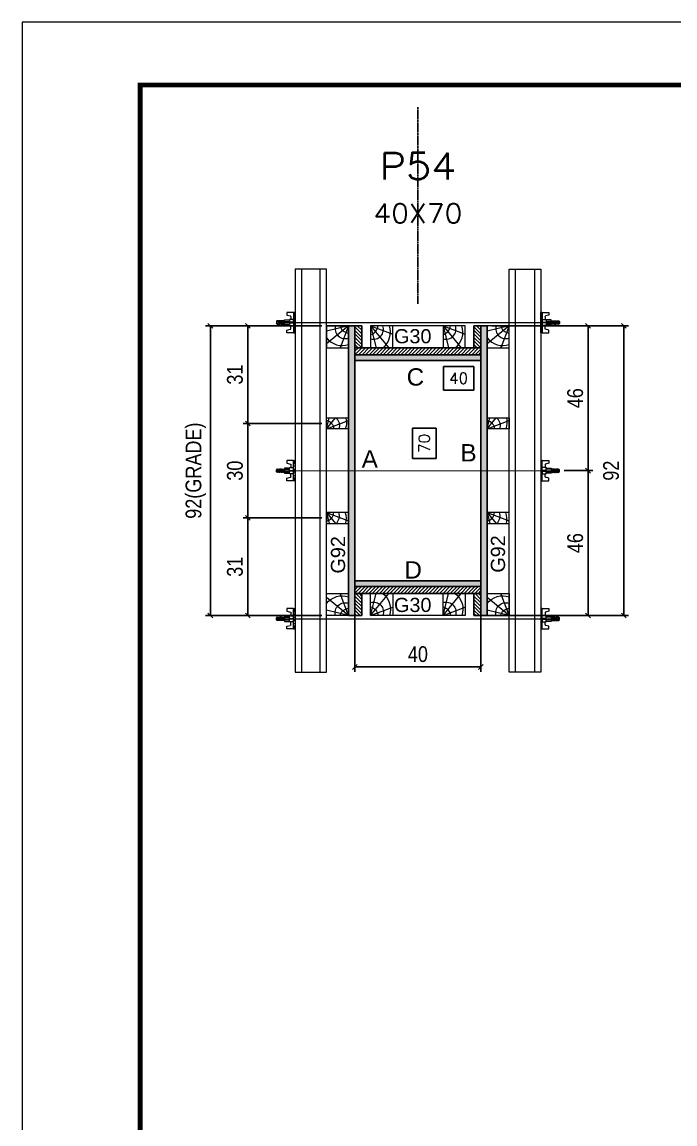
# Model space of a CAD drawing. Extents: x 2949 to 9203, y -16089 to 12527.
# Drawn here: x 2949 to 3364, y -13442 to -12742 of the extents above; entities that cross this region are included whole.
import ezdxf
from ezdxf.enums import TextEntityAlignment as Align

# ---------------------------------------------------------------- set-up
doc = ezdxf.new("R2010")
doc.units = 0
doc.linetypes.add('DASHED', pattern=[0.75, 0.5, -0.25])
doc.linetypes.add('HIDDEN', pattern=[0.375, 0.25, -0.125])
for name, color, linetype in [('CHAPA', 1, 'Continuous'), ('COTA', 241, 'Continuous'), ('MEIO_PONT', 93, 'Continuous'), ('Painéis', 200, 'Continuous'), ('SARRAFO', 251, 'Continuous'), ('Texto de Titulo', 7, 'Continuous'), ('Texto Qtd Sarr', 242, 'Continuous'), ('TEXTO_GERAL', 7, 'Continuous')]:
    doc.layers.add(name, color=color, linetype=linetype)
for name, color, linetype, lineweight in [('Folhas', 255, 'Continuous', 9), ('Hachura', 251, 'Continuous', 9), ('Madeira', 126, 'Continuous', 18), ('Perfil Metálico', 224, 'Continuous', 18), ('SARRAFO DE PRESSAO', 251, 'DASHED', 9), ('Texto Seção', 7, 'Continuous', 15)]:
    doc.layers.add(name, color=color, linetype=linetype, lineweight=lineweight)
doc.styles.add('ARIAL', font='arial.ttf')
doc.styles.add('COTA TECNICA 2X', font='techl___.ttf', dxfattribs={"height": 10})
doc.styles.add('ROMANS', font='romans.shx')
doc.styles.add('SANSSERIF', font='sas_____.pfb')
doc.dimstyles.new('SECAO PILAR', dxfattribs={"dimtxt": 10, "dimasz": 3, "dimexe": 3, "dimexo": 3, "dimgap": 3, "dimtad": 1, "dimdec": 1, "dimlfac": 0.5, "dimzin": 12, "dimdsep": 46, "dimtxsty": 'COTA TECNICA 2X', "dimblk1": 'OBLIQUE', "dimblk2": 'OBLIQUE', "dimsah": 1, "dimcen": 0.9, "dimclrd": 256, "dimclre": 256, "dimclrt": 256, "dimadec": 1, "dimazin": 3, "dimtfac": 1, "dimtdec": 1, "dimtmove": 0, "dimatfit": 3, "dimfxl": 1, "dimtolj": 1, "dimtzin": 12, "dimarcsym": 0})
doc.dimstyles.new('SECÇÃO 2', dxfattribs={"dimtxt": 7, "dimasz": 6, "dimexe": 0.18, "dimexo": 2, "dimgap": -4, "dimtad": 3, "dimdec": 1, "dimlfac": 0.5, "dimzin": 12, "dimdsep": 46, "dimtxsty": 'ROMANS', "dimblk": 'ARCHTICK', "dimcen": 0.09, "dimse1": 1, "dimse2": 1, "dimsd1": 1, "dimsd2": 1, "dimclrd": 180, "dimclre": 5, "dimclrt": 1, "dimadec": 0, "dimazin": 3, "dimtfac": 1, "dimtdec": 1, "dimtofl": 0, "dimtmove": 0, "dimatfit": 3, "dimldrblk": 'ARCHTICK', "dimfxl": 1, "dimtolj": 1, "dimtzin": 0, "dimarcsym": 0})

# ---------------------------------------------------------------- blocks, each defined once
blk = doc.blocks.new('9999999999')
at = {"layer": 'Folhas'}
blk.add_lwpolyline([(98138.98, 34190.21), (99623.98, 34190.21), (99623.98, 35240.21), (98138.98, 35240.21)], close=True, dxfattribs=at)
at = {"layer": 'Folhas', "color": 30, "const_width": 3}
blk.add_lwpolyline([(98213.98, 34230.21), (99583.98, 34230.21), (99583.98, 35200.21), (98213.98, 35200.21)], close=True, dxfattribs=at)
blk = doc.blocks.new('titulo1')
at = {"layer": 'Defpoints', "color": 252, "linetype": 'HIDDEN', "ltscale": 2}
blk.add_line((0, 0), (0, 125), dxfattribs=at)
at = {"layer": 'Defpoints', "style": 'ROMANS', "oblique": 15}
blk.add_attdef('FOLHA', text='', height=10, dxfattribs=at).set_placement((0, 15.58), align=Align.MIDDLE_CENTER)
at = {"layer": 'Texto Qtd Sarr', "color": 3, "style": 'ROMANS', "oblique": 15}
for tag, height, p in [('TITULO', 17, (0, 71.45)), ('SEÇÃO', 12, (0, 41.55))]:
    blk.add_attdef(tag, text='', height=height, dxfattribs=at).set_placement(p, align=Align.MIDDLE_CENTER)
blk = doc.blocks.new('*D2968')
at = {"layer": 'COTA', "color": 180, "lineweight": -2, "transparency": 16777216}
for p, q in [((3211.89, -12999.7), (3196.89, -12999.7)), ((3196.89, -12999.7), (3196.89, -13019.04)), ((3211.89, -13019.04), (3211.89, -12999.7)), ((3196.89, -13019.04), (3211.89, -13019.04))]:
    blk.add_line(p, q, dxfattribs=at)
at = {"layer": 'Defpoints', "color": 0, "transparency": 16777216}
for p in [(3160.38, -12956.74), (3160.38, -13096.74), (3215.89, -13096.74)]:
    blk.add_point(p, dxfattribs=at)
at = {"layer": 'COTA', "color": 1, "transparency": 16777216, "insert": (3204.39, -13009.37), "char_height": 7, "attachment_point": 5, "rotation": 90, "style": 'ROMANS'}
blk.add_mtext('\\A1;70', dxfattribs=at)
blk = doc.blocks.new('_ArchTick')
at = {"color": 0, "linetype": 'ByBlock', "const_width": 0.15}
blk.add_lwpolyline([(-0.5, -0.5), (0.5, 0.5)], dxfattribs=at)
blk = doc.blocks.new('_Oblique')
at = {"color": 0, "linetype": 'ByBlock', "lineweight": -2}
blk.add_line((-0.5, -0.5), (0.5, 0.5), dxfattribs=at)
blk = doc.blocks.new('*D2969')
at = {"layer": 'COTA', "lineweight": -2, "transparency": 16777216}
for p, q in [((3247.38, -12934.74), (3334.15, -12934.74)), ((3331.15, -12934.74), (3331.15, -13118.74)), ((3247.38, -13118.74), (3334.15, -13118.74))]:
    blk.add_line(p, q, dxfattribs=at)
at = {"layer": 'Defpoints', "color": 0, "transparency": 16777216}
for p in [(3244.38, -12934.74), (3244.38, -13118.74), (3331.15, -13118.74)]:
    blk.add_point(p, dxfattribs=at)
at = {"layer": 'COTA', "lineweight": -2, "transparency": 16777216, "xscale": 3, "yscale": 3, "zscale": 3}
for p, rotation in [((3331.15, -12934.74), 90), ((3331.15, -13118.74), 270)]:
    blk.add_blockref('_Oblique', p, dxfattribs=dict(at, rotation=rotation))
at = {"layer": 'COTA', "transparency": 16777216, "insert": (3323.07, -13026.74), "char_height": 10, "attachment_point": 5, "rotation": 90, "style": 'COTA TECNICA 2X'}
blk.add_mtext('\\A1;92', dxfattribs=at)
blk = doc.blocks.new('*D2970')
at = {"layer": 'COTA', "lineweight": -2, "transparency": 16777216}
for p, q in [((3281.38, -12934.74), (3311.39, -12934.74)), ((3308.39, -12934.74), (3308.39, -13026.74)), ((3293.18, -13026.74), (3311.39, -13026.74))]:
    blk.add_line(p, q, dxfattribs=at)
at = {"layer": 'Defpoints', "color": 0, "transparency": 16777216}
for p in [(3278.38, -12934.74), (3290.18, -13026.74), (3308.39, -13026.74)]:
    blk.add_point(p, dxfattribs=at)
at = {"layer": 'COTA', "lineweight": -2, "transparency": 16777216, "xscale": 3, "yscale": 3, "zscale": 3}
for p, rotation in [((3308.39, -12934.74), 90), ((3308.39, -13026.74), 270)]:
    blk.add_blockref('_Oblique', p, dxfattribs=dict(at, rotation=rotation))
at = {"layer": 'COTA', "transparency": 16777216, "insert": (3300.28, -12980.74), "char_height": 10, "attachment_point": 5, "rotation": 90, "style": 'COTA TECNICA 2X'}
blk.add_mtext('\\A1;46', dxfattribs=at)
blk = doc.blocks.new('*D2971')
at = {"layer": 'COTA', "lineweight": -2, "transparency": 16777216}
for p, q in [((3293.18, -13026.74), (3311.39, -13026.74)), ((3308.39, -13118.74), (3308.39, -13026.74)), ((3281.38, -13118.74), (3311.39, -13118.74))]:
    blk.add_line(p, q, dxfattribs=at)
at = {"layer": 'Defpoints', "color": 0, "transparency": 16777216}
for p in [(3290.18, -13026.74), (3308.39, -13026.74), (3278.38, -13118.74)]:
    blk.add_point(p, dxfattribs=at)
at = {"layer": 'COTA', "lineweight": -2, "transparency": 16777216, "xscale": 3, "yscale": 3, "zscale": 3}
for p, rotation in [((3308.39, -13026.74), 90), ((3308.39, -13118.74), 270)]:
    blk.add_blockref('_Oblique', p, dxfattribs=dict(at, rotation=rotation))
at = {"layer": 'COTA', "transparency": 16777216, "insert": (3300.28, -13072.74), "char_height": 10, "attachment_point": 5, "rotation": 90, "style": 'COTA TECNICA 2X'}
blk.add_mtext('\\A1;46', dxfattribs=at)
blk = doc.blocks.new('*D2972')
at = {"layer": 'COTA', "color": 180, "lineweight": -2, "transparency": 16777216}
for p, q in [((3235.88, -12960.53), (3216.55, -12960.53)), ((3216.55, -12960.53), (3216.55, -12975.53)), ((3235.88, -12975.53), (3235.88, -12960.53)), ((3216.55, -12975.53), (3235.88, -12975.53))]:
    blk.add_line(p, q, dxfattribs=at)
at = {"layer": 'Defpoints', "color": 0, "transparency": 16777216}
for p in [(3160.38, -12956.74), (3240.38, -12956.74), (3240.38, -12979.53)]:
    blk.add_point(p, dxfattribs=at)
at = {"layer": 'COTA', "color": 1, "transparency": 16777216, "insert": (3226.21, -12968.03), "char_height": 7, "attachment_point": 5, "style": 'ROMANS'}
blk.add_mtext('\\A1;40', dxfattribs=at)
blk = doc.blocks.new('PONTALETE')
at = {"layer": 'Madeira'}
for q in [(2.71, 7), (7, 5.76), (7, 1.74)]:
    blk.add_line((0, 0), q, dxfattribs=at)
blk.add_lwpolyline([(0, 0), (7, 0), (7, 7), (0, 7)], close=True, dxfattribs=at)
for centre, radius, start, end in [((2.04, 0.06), 6.23, 37.2818, 109.0913), ((1.09, 0.9), 3.19, 343.603, 109.9847), ((-0.21, -0.78), 3.09, 14.6322, 86.0383)]:
    blk.add_arc(centre, radius, start, end, dxfattribs=at)
blk = doc.blocks.new('*D2973')
at = {"layer": 'COTA', "lineweight": -2, "transparency": 16777216}
for p, q in [((3139.38, -12934.74), (3065.6, -12934.74)), ((3068.6, -12934.74), (3068.6, -13118.74)), ((3139.38, -13118.74), (3065.6, -13118.74))]:
    blk.add_line(p, q, dxfattribs=at)
at = {"layer": 'Defpoints', "color": 0, "transparency": 16777216}
for p in [(3142.38, -12934.74), (3068.6, -13118.74), (3142.38, -13118.74)]:
    blk.add_point(p, dxfattribs=at)
at = {"layer": 'COTA', "lineweight": -2, "transparency": 16777216, "xscale": 3, "yscale": 3, "zscale": 3}
for p, rotation in [((3068.6, -12934.74), 90), ((3068.6, -13118.74), 270)]:
    blk.add_blockref('_Oblique', p, dxfattribs=dict(at, rotation=rotation))
at = {"layer": 'COTA', "transparency": 16777216, "insert": (3059.38, -13026.74), "char_height": 10, "attachment_point": 5, "rotation": 90, "style": 'COTA TECNICA 2X'}
blk.add_mtext('\\A1;92(GRADE)', dxfattribs=at)
blk = doc.blocks.new('MEIO PONTALETE')
at = {"layer": 'Madeira'}
for q in [(2.71, 7), (3.5, 2.88), (3.5, 0.87)]:
    blk.add_line((0, 0), q, dxfattribs=at)
blk.add_lwpolyline([(0, 0), (3.5, 0), (3.5, 7), (0, 7)], close=True, dxfattribs=at)
for centre, radius, start, end in [((2.04, 0.06), 6.23, 76.4499, 109.0913), ((1.09, 0.9), 3.19, 40.9063, 109.9847), ((-0.21, -0.78), 3.09, 14.6322, 86.0383)]:
    blk.add_arc(centre, radius, start, end, dxfattribs=at)
blk = doc.blocks.new('*D2974')
at = {"layer": 'COTA', "lineweight": -2, "transparency": 16777216}
for p, q in [((3139.38, -13056.74), (3089.44, -13056.74)), ((3092.44, -13056.74), (3092.44, -13118.74)), ((3139.38, -13118.74), (3089.44, -13118.74))]:
    blk.add_line(p, q, dxfattribs=at)
at = {"layer": 'Defpoints', "color": 0, "transparency": 16777216}
for p in [(3142.38, -13056.74), (3092.44, -13118.74), (3142.38, -13118.74)]:
    blk.add_point(p, dxfattribs=at)
at = {"layer": 'COTA', "lineweight": -2, "transparency": 16777216, "xscale": 3, "yscale": 3, "zscale": 3}
for p, rotation in [((3092.44, -13056.74), 90), ((3092.44, -13118.74), 270)]:
    blk.add_blockref('_Oblique', p, dxfattribs=dict(at, rotation=rotation))
at = {"layer": 'COTA', "transparency": 16777216, "insert": (3084.23, -13087.74), "char_height": 10, "attachment_point": 5, "rotation": 90, "style": 'COTA TECNICA 2X'}
blk.add_mtext('\\A1;31', dxfattribs=at)
blk = doc.blocks.new('C')
at = {"layer": 'Hachura', "color": 0}
for p, q in [((0, 3.22), (0, -3.22)), ((0.45, 3.22), (0, 3.22)), ((0.46, 3.16), (0, 3.16)), ((0.46, 3.05), (0, 3.05)), ((0.46, 2.88), (0, 2.88)), ((0, 2.75), (0, -1.16)), ((0.46, 2.65), (0, 2.65)), ((0.46, 2.23), (0, 2.23)), ((0.46, 1.51), (0, 1.51)), ((0.39, 0.49), (0.17, 0.49)), ((0.45, -3.23), (0.45, 3.22)), ((0.45, 3.22), (2.58, 3.22)), ((1.74, 0.97), (0.45, 0.97)), ((1.45, 0.1), (0.45, 0.1)), ((1.35, 1.94), (1.35, 0.96)), ((2.58, 2.39), (1.47, 2.09)), ((1.74, -0.97), (1.74, 0.97)), ((1.74, 0.97), (1.74, 0.84)), ((1.74, 0.97), (1.74, 0.84)), ((1.74, 0.84), (3.35, 0.84)), ((3.35, 0.45), (1.74, 0.45)), ((2.58, 3.22), (2.58, 2.39)), ((3.32, 0.84), (3.32, -0.84)), ((3.35, 0.84), (3.35, -0.84)), ((3.68, 0.45), (3.35, 0.45)), ((3.84, -0.52), (3.35, 0.45)), ((3.35, 0.06), (3.67, -0.57)), ((3.68, 0.45), (4.16, -0.52)), ((3.72, 0.5), (4.25, -0.57)), ((4.37, -0.55), (3.83, 0.53)), ((4.15, 0.45), (3.93, 0.45)), ((4.42, -0.52), (3.93, 0.45)), ((4.15, 0.45), (4.26, 0.45)), ((4.26, 0.45), (4.74, -0.52)), ((4.3, 0.5), (4.83, -0.57)), ((4.95, -0.55), (4.41, 0.53)), ((4.51, 0.45), (4.84, 0.45)), ((5, -0.52), (4.51, 0.45)), ((4.84, 0.45), (5.32, -0.52)), ((4.88, 0.5), (5.41, -0.57)), ((5.53, -0.55), (4.99, 0.53)), ((5.58, -0.52), (5.09, 0.45)), ((5.42, 0.45), (5.09, 0.45)), ((5.58, -0.52), (5.09, 0.45)), ((5.42, 0.45), (5.74, -0.19)), ((5.46, 0.5), (5.74, -0.07)), ((5.74, 0.19), (5.57, 0.53)), ((5.74, 0.32), (5.68, 0.45)), ((5.68, 0.45), (5.74, 0.45)), ((5.74, 0.45), (5.9, 0.29)), ((5.74, 0.45), (5.74, -0.52)), ((5.9, -0.36), (5.9, 0.29)), ((0.45, 0), (0, 0)), ((0.46, -1.52), (0, -1.52)), ((0.46, -2.23), (0, -2.23)), ((0.46, -2.65), (0, -2.65)), ((0.46, -2.88), (0, -2.88)), ((0.46, -3.05), (0, -3.05)), ((0.46, -3.16), (0, -3.16)), ((0, -3.22), (2.57, -3.22)), ((0.08, -0.48), (0.29, -0.48)), ((0.29, -0.48), (0.4, -0.48)), ((0.45, 0), (0.45, -0.97)), ((0.45, -0.16), (1.45, -0.16)), ((0.45, -0.65), (0.45, -0.32)), ((0.45, -3.23), (0.45, -0.65)), ((0.45, -0.97), (1.74, -0.97)), ((1.35, -1.94), (1.35, -0.97)), ((2.58, -2.39), (1.47, -2.1)), ((3.35, -0.32), (1.74, -0.32)), ((3.35, -0.84), (1.74, -0.84)), ((2.58, -3.23), (2.58, -2.39)), ((3.35, -0.07), (3.58, -0.52)), ((3.35, -0.52), (3.58, -0.52)), ((3.84, -0.52), (4.16, -0.52)), ((4.42, -0.52), (4.74, -0.52)), ((4.63, -0.52), (4.74, -0.52)), ((5, -0.52), (5.32, -0.52)), ((5.58, -0.52), (5.74, -0.52)), ((5.74, -0.52), (5.9, -0.36)), ((5.74, -0.52), (5.74, -0.52))]:
    blk.add_line(p, q, dxfattribs=at)
for centre, radius, start, end in [((1.52, 1.94), 0.161, 104.7436, 180), ((1.44, -0.03), 0.129, 272.695, 87.305), ((3.81, 0.39), 0.143, 25.5688, 154.4312), ((4.39, 0.39), 0.143, 25.5688, 154.4312), ((4.97, 0.39), 0.143, 25.5688, 154.4312), ((5.55, 0.39), 0.143, 25.5688, 154.4312), ((0.17, -0.37), 0.174, 221.744, 317.8592), ((1.52, -1.94), 0.161, 180, 255.2564), ((3.71, -0.4), 0.174, 222.1408, 318.256), ((4.29, -0.4), 0.174, 222.1408, 318.256), ((4.87, -0.4), 0.174, 222.1408, 318.256), ((5.45, -0.4), 0.174, 222.1408, 318.256), ((5.61, -0.4), 0.174, 317.8592, 318.256)]:
    blk.add_arc(centre, radius, start, end, dxfattribs=at)
blk = doc.blocks.new('*D2975')
at = {"layer": 'COTA', "lineweight": -2, "transparency": 16777216}
for p, q in [((3139.38, -12934.74), (3089.44, -12934.74)), ((3092.44, -12934.74), (3092.44, -12996.74)), ((3139.38, -12996.74), (3089.44, -12996.74))]:
    blk.add_line(p, q, dxfattribs=at)
at = {"layer": 'Defpoints', "color": 0, "transparency": 16777216}
for p in [(3142.38, -12934.74), (3092.44, -12996.74), (3142.38, -12996.74)]:
    blk.add_point(p, dxfattribs=at)
at = {"layer": 'COTA', "lineweight": -2, "transparency": 16777216, "xscale": 3, "yscale": 3, "zscale": 3}
for p, rotation in [((3092.44, -12934.74), 90), ((3092.44, -12996.74), 270)]:
    blk.add_blockref('_Oblique', p, dxfattribs=dict(at, rotation=rotation))
at = {"layer": 'COTA', "transparency": 16777216, "insert": (3084.23, -12965.74), "char_height": 10, "attachment_point": 5, "rotation": 90, "style": 'COTA TECNICA 2X'}
blk.add_mtext('\\A1;31', dxfattribs=at)
blk = doc.blocks.new('*D2976')
at = {"layer": 'COTA', "lineweight": -2, "transparency": 16777216}
for p, q in [((3139.38, -12996.74), (3089.44, -12996.74)), ((3092.44, -12996.74), (3092.44, -13056.74)), ((3139.38, -13056.74), (3089.44, -13056.74))]:
    blk.add_line(p, q, dxfattribs=at)
at = {"layer": 'Defpoints', "color": 0, "transparency": 16777216}
for p in [(3142.38, -12996.74), (3092.44, -13056.74), (3142.38, -13056.74)]:
    blk.add_point(p, dxfattribs=at)
at = {"layer": 'COTA', "lineweight": -2, "transparency": 16777216, "xscale": 3, "yscale": 3, "zscale": 3}
for p, rotation in [((3092.44, -12996.74), 90), ((3092.44, -13056.74), 270)]:
    blk.add_blockref('_Oblique', p, dxfattribs=dict(at, rotation=rotation))
at = {"layer": 'COTA', "transparency": 16777216, "insert": (3084.23, -13026.74), "char_height": 10, "attachment_point": 5, "rotation": 90, "style": 'COTA TECNICA 2X'}
blk.add_mtext('\\A1;30', dxfattribs=at)
blk = doc.blocks.new('*D2992')
at = {"layer": 'COTA', "lineweight": -2, "transparency": 16777216}
for p, q in [((3160.38, -13103.34), (3160.38, -13154.38)), ((3240.38, -13103.34), (3240.38, -13154.38)), ((3160.38, -13151.38), (3240.38, -13151.38))]:
    blk.add_line(p, q, dxfattribs=at)
at = {"layer": 'Defpoints', "color": 0, "transparency": 16777216}
for p in [(3160.38, -13100.34), (3240.38, -13100.34), (3240.38, -13151.38)]:
    blk.add_point(p, dxfattribs=at)
at = {"layer": 'COTA', "lineweight": -2, "transparency": 16777216, "xscale": 3, "yscale": 3, "zscale": 3, "rotation": 180}
blk.add_blockref('_Oblique', (3160.38, -13151.38), dxfattribs=at)
at = {"layer": 'COTA', "lineweight": -2, "transparency": 16777216, "xscale": 3, "yscale": 3, "zscale": 3}
blk.add_blockref('_Oblique', (3240.38, -13151.38), dxfattribs=at)
at = {"layer": 'COTA', "transparency": 16777216, "insert": (3200.38, -13143.27), "char_height": 10, "attachment_point": 5, "style": 'COTA TECNICA 2X'}
blk.add_mtext('\\A1;40', dxfattribs=at)

msp = doc.modelspace()

# ---------------------------------------------------------------- hatches: boundary and pattern name
at = {"layer": 'Hachura'}
h = msp.add_hatch(color=256, dxfattribs=at)
h.dxf.hatch_style = 1
h.paths.add_polyline_path([(3160.38, -13118.74), (3156.38, -13118.74), (3156.38, -12934.74), (3160.38, -12934.74)])
h = msp.add_hatch(color=256, dxfattribs=at)
h.dxf.hatch_style = 1
h.paths.add_polyline_path([(3160.38, -13118.74), (3156.38, -13118.74), (3156.38, -12934.74), (3160.38, -12934.74)])
h = msp.add_hatch(dxfattribs=at)
h.set_pattern_fill('ANSI31', color=256, scale=0.5, angle=90, style=0)
h.set_pattern_definition([(135, (-19731.0287, -3810.7878), (-1.12253202, -1.12253202), [])])
h.paths.add_polyline_path([(3160.38, -12948.74), (3164.78, -12948.74), (3164.78, -12934.74), (3160.38, -12934.74)])
h = msp.add_hatch(dxfattribs=at)
h.set_pattern_fill('ANSI31', color=256, scale=0.5, angle=90, style=0)
h.set_pattern_definition([(135, (-19689.0287, -3810.7878), (-1.12253202, -1.12253202), [])])
h.paths.add_polyline_path([(3240.38, -12948.74), (3235.98, -12948.74), (3235.98, -12934.74), (3240.38, -12934.74)])
h = msp.add_hatch(color=256, dxfattribs=at)
h.dxf.hatch_style = 1
h.paths.add_polyline_path([(3240.38, -13118.74), (3244.38, -13118.74), (3244.38, -12934.74), (3240.38, -12934.74)])
h = msp.add_hatch(color=256, dxfattribs=at)
h.dxf.hatch_style = 1
h.paths.add_polyline_path([(3240.38, -13118.74), (3244.38, -13118.74), (3244.38, -12934.74), (3240.38, -12934.74)])
h = msp.add_hatch(dxfattribs=at)
h.set_pattern_fill('ANSI31', color=256, scale=0.5, style=0)
h.set_pattern_definition([(45, (12334.3313, 9976.2685), (-1.12253202, 1.12253202), [])])
h.paths.add_polyline_path([(3240.38, -12953.14), (3240.38, -12948.74), (3160.38, -12948.74), (3160.38, -12953.14)])
h = msp.add_hatch(color=256, dxfattribs=at)
h.dxf.hatch_style = 1
h.paths.add_polyline_path([(3160.38, -12953.14), (3160.38, -12956.74), (3240.38, -12956.74), (3240.38, -12953.14)])
h = msp.add_hatch(color=256, dxfattribs=at)
h.dxf.hatch_style = 1
h.paths.add_polyline_path([(3160.38, -12953.14), (3160.38, -12956.74), (3240.38, -12956.74), (3240.38, -12953.14)])
h = msp.add_hatch(color=256, dxfattribs=at)
h.dxf.hatch_style = 1
h.paths.add_polyline_path([(3160.38, -13096.74), (3160.38, -13100.34), (3240.38, -13100.34), (3240.38, -13096.74)])
h = msp.add_hatch(color=256, dxfattribs=at)
h.dxf.hatch_style = 1
h.paths.add_polyline_path([(3160.38, -13096.74), (3160.38, -13100.34), (3240.38, -13100.34), (3240.38, -13096.74)])
h = msp.add_hatch(dxfattribs=at)
h.set_pattern_fill('ANSI31', color=256, scale=0.5, style=0)
h.set_pattern_definition([(45, (12334.3313, 10002.2685), (-1.12253202, 1.12253202), [])])
h.paths.add_polyline_path([(3240.38, -13100.34), (3240.38, -13104.74), (3160.38, -13104.74), (3160.38, -13100.34)])
h = msp.add_hatch(dxfattribs=at)
h.set_pattern_fill('ANSI31', color=256, scale=0.5, angle=90, style=0)
h.set_pattern_definition([(135, (-19731.0287, -3615.7878), (-1.12253202, -1.12253202), [])])
h.paths.add_polyline_path([(3160.38, -13104.74), (3164.78, -13104.74), (3164.78, -13118.74), (3160.38, -13118.74)])
h = msp.add_hatch(dxfattribs=at)
h.set_pattern_fill('ANSI31', color=256, scale=0.5, angle=90, style=0)
h.set_pattern_definition([(135, (-19689.0287, -3615.7878), (-1.12253202, -1.12253202), [])])
h.paths.add_polyline_path([(3240.38, -13104.74), (3235.98, -13104.74), (3235.98, -13118.74), (3240.38, -13118.74)])

# ---------------------------------------------------------------- linework, layer by layer
at = {"layer": 'CHAPA'}
for points in [[(3160.38, -13118.74), (3156.38, -13118.74), (3156.38, -12934.74), (3160.38, -12934.74)], [(3160.38, -13118.74), (3156.38, -13118.74), (3156.38, -12934.74), (3160.38, -12934.74)], [(3240.38, -13118.74), (3244.38, -13118.74), (3244.38, -12934.74), (3240.38, -12934.74)], [(3240.38, -13118.74), (3244.38, -13118.74), (3244.38, -12934.74), (3240.38, -12934.74)], [(3160.38, -12953.14), (3160.38, -12956.74), (3240.38, -12956.74), (3240.38, -12953.14)], [(3160.38, -12953.14), (3160.38, -12956.74), (3240.38, -12956.74), (3240.38, -12953.14)], [(3160.38, -13096.74), (3160.38, -13100.34), (3240.38, -13100.34), (3240.38, -13096.74)], [(3160.38, -13096.74), (3160.38, -13100.34), (3240.38, -13100.34), (3240.38, -13096.74)]]:
    msp.add_lwpolyline(points, close=True, dxfattribs=at)
at = {"layer": 'Hachura'}
for p, q in [((3111.58, -12932.74), (3285.38, -12932.73)), ((3111.58, -13026.74), (3285.38, -13026.75)), ((3111.58, -13120.74), (3285.38, -13120.75))]:
    msp.add_line(p, q, dxfattribs=at)
at = {"layer": 'Madeira'}
for points in [[(3156.38, -13118.74), (3142.38, -13118.74), (3142.38, -12934.74), (3156.38, -12934.74)], [(3170.38, -12934.74), (3170.38, -12948.74), (3230.38, -12948.74), (3230.38, -12934.74)], [(3244.38, -13118.74), (3258.38, -13118.74), (3258.38, -12934.74), (3244.38, -12934.74)], [(3170.38, -13118.74), (3170.38, -13104.74), (3230.38, -13104.74), (3230.38, -13118.74)]]:
    msp.add_lwpolyline(points, close=True, dxfattribs=at)
at = {"layer": 'Painéis'}
msp.add_lwpolyline([(3240.38, -12956.74), (3160.38, -12956.74), (3160.38, -13096.74), (3240.38, -13096.74)], close=True, dxfattribs=at)
at = {"layer": 'Perfil Metálico'}
for points in [[(3122.38, -13154.74), (3142.38, -13154.74), (3142.38, -12898.74), (3122.38, -12898.74)], [(3138.38, -12898.74), (3126.38, -12898.74), (3126.38, -13154.74), (3138.38, -13154.74)], [(3278.38, -13154.74), (3258.38, -13154.74), (3258.38, -12898.74), (3278.38, -12898.74)], [(3262.38, -12898.74), (3274.38, -12898.74), (3274.38, -13154.74), (3262.38, -13154.74)]]:
    msp.add_lwpolyline(points, close=True, dxfattribs=at)
at = {"layer": 'SARRAFO'}
for points in [[(3164.78, -12934.74), (3164.78, -12948.74), (3160.38, -12948.74), (3160.38, -12934.74)], [(3235.98, -12934.74), (3235.98, -12948.74), (3240.38, -12948.74), (3240.38, -12934.74)], [(3160.38, -12948.74), (3240.38, -12948.74), (3240.38, -12953.14), (3160.38, -12953.14)], [(3160.38, -13104.74), (3240.38, -13104.74), (3240.38, -13100.34), (3160.38, -13100.34)], [(3164.78, -13118.74), (3164.78, -13104.74), (3160.38, -13104.74), (3160.38, -13118.74)], [(3235.98, -13118.74), (3235.98, -13104.74), (3240.38, -13104.74), (3240.38, -13118.74)]]:
    msp.add_lwpolyline(points, close=True, dxfattribs=at)

# ---------------------------------------------------------------- block references
at = {"layer": 'Hachura', "linetype": 'Continuous', "yscale": 2, "zscale": 2, "rotation": 180}
for p, xscale in [((3122.38, -12932.74), 2), ((3278.38, -12932.74), -2)]:
    msp.add_blockref('C', p, dxfattribs=dict(at, xscale=xscale))
at = {"layer": 'Hachura', "linetype": 'Continuous', "yscale": 2, "zscale": 2}
for p, xscale in [((3122.38, -13026.74), -2), ((3278.38, -13026.74), 2), ((3122.38, -13120.74), -2), ((3278.38, -13120.74), 2)]:
    msp.add_blockref('C', p, dxfattribs=dict(at, xscale=xscale))
at = {"layer": 'MEIO_PONT'}
for name, p, xscale, yscale, zscale, rotation in [('PONTALETE', (3156.38, -12934.74), 2, 2, 2, 180), ('PONTALETE', (3170.38, -12934.74), 2, 2, 2, 270), ('PONTALETE', (3216.38, -12934.74), 2, 2, 2, 270), ('PONTALETE', (3258.38, -12934.74), 2, 2, 2, 180), ('MEIO PONTALETE', (3142.38, -13000.24), -1.999999997962732, 1.999999997962732, 1.999999997962732, 270), ('MEIO PONTALETE', (3244.38, -13000.24), -1.999999997962732, 1.999999997962732, 1.999999997962732, 270), ('MEIO PONTALETE', (3142.38, -13053.24), 1.999999997962732, 1.999999997962732, 1.999999997962732, 270), ('MEIO PONTALETE', (3244.38, -13053.24), 1.999999997962732, 1.999999997962732, 1.999999997962732, 270), ('PONTALETE', (3170.38, -13118.74), -2, 2, 2, 270), ('PONTALETE', (3216.38, -13118.74), -2, 2, 2, 270)]:
    msp.add_blockref(name, p, dxfattribs=dict(at, xscale=xscale, yscale=yscale, zscale=zscale, rotation=rotation))
at = {"layer": 'MEIO_PONT', "xscale": -2, "yscale": 2, "zscale": 2}
for p in [(3156.38, -13118.74), (3258.38, -13118.74)]:
    msp.add_blockref('PONTALETE', p, dxfattribs=at)
at = {"layer": 'SARRAFO DE PRESSAO', "color": 6, "linetype": 'ByBlock'}
msp.add_blockref('9999999999', (-95189.94, -47982.12), dxfattribs=at)
at = {"layer": 'Texto Seção'}
ref = msp.add_blockref('titulo1', (3200.38, -12920.87), dxfattribs=at)
ref.add_attrib('TITULO', 'P54', dxfattribs={"layer": 'Texto de Titulo', "color": 7, "height": 17, "style": 'ROMANS', "width": 1.1}).set_placement((3200.38, -12833.37), align=Align.MIDDLE_CENTER)
ref.add_attrib('SEÇÃO', '40X70', dxfattribs={"layer": 'Texto de Titulo', "color": 7, "height": 12, "style": 'ROMANS', "width": 1.1}).set_placement((3200.38, -12863.37), align=Align.MIDDLE_CENTER)

# ---------------------------------------------------------------- texts
at = {"layer": 'TEXTO_GERAL', "style": 'ARIAL'}
for s, p in [('C', (3198.79, -12967.24)), ('B', (3232.55, -13015.38)), ('A', (3169.84, -13019.29)), ('D', (3197.39, -13089.74))]:
    msp.add_text(s, height=11, dxfattribs=at).set_placement(p, align=Align.MIDDLE_CENTER)
at = {"layer": 'TEXTO_GERAL', "color": 0, "linetype": 'Continuous', "style": 'SANSSERIF'}
for p in [(3149.65, -13092.07), (3251.21, -13091.53)]:
    msp.add_text('G92', height=9, rotation=90, dxfattribs=at).set_placement(p, align=Align.MIDDLE_LEFT)
at = {"layer": 'TEXTO_GERAL', "color": 0, "linetype": 'Continuous', "char_height": 9, "width": 285.3299, "style": 'SANSSERIF'}
for insert, attachment_point in [((3185.23, -12936.88), 1), ((3185.23, -13116.6), 7)]:
    msp.add_mtext('G30', dxfattribs=dict(at, insert=insert, attachment_point=attachment_point))

# ---------------------------------------------------------------- dimensions: what is measured, and where the dimension line sits
at = {"layer": 'COTA'}
dim = msp.add_linear_dim(base=(3068.6, -13118.74), p1=(3142.38, -12934.74), p2=(3142.38, -13118.74), angle=270, text='<>(GRADE)', dimstyle='SECAO PILAR', dxfattribs=at)
dim.commit()
dim.dimension.update_dxf_attribs({"geometry": '*D2973', "text_midpoint": (3059.38, -13026.74)})
for base, p1, p2, angle, picture, middle in [((3092.44, -12996.74), (3142.38, -12934.74), (3142.38, -12996.74), 270, '*D2975', (3084.23, -12965.74)), ((3331.15, -13118.74), (3244.38, -12934.74), (3244.38, -13118.74), 270, '*D2969', (3323.07, -13026.74)), ((3308.39, -13026.74), (3278.38, -12934.74), (3290.18, -13026.74), 270, '*D2970', (3300.28, -12980.74)), ((3092.44, -13056.74), (3142.38, -12996.74), (3142.38, -13056.74), 270, '*D2976', (3084.23, -13026.74)), ((3308.39, -13026.74), (3278.38, -13118.74), (3290.18, -13026.74), 90, '*D2971', (3300.28, -13072.74)), ((3092.44, -13118.74), (3142.38, -13056.74), (3142.38, -13118.74), 270, '*D2974', (3084.23, -13087.74))]:
    dim = msp.add_linear_dim(base=base, p1=p1, p2=p2, angle=angle, dimstyle='SECAO PILAR', dxfattribs=at)
    dim.commit()
    dim.dimension.update_dxf_attribs({"geometry": picture, "text_midpoint": middle})
dim = msp.add_linear_dim(base=(3215.89, -13096.74), p1=(3160.38, -12956.74), p2=(3160.38, -13096.74), angle=270, dimstyle='SECÇÃO 2', dxfattribs=at)
dim.commit()
dim.dimension.update_dxf_attribs({"geometry": '*D2968', "text_midpoint": (3215.89, -13009.37), "dimtype": 160})
dim = msp.add_linear_dim(base=(3240.38, -12979.53), p1=(3160.38, -12956.74), p2=(3240.38, -12956.74), dimstyle='SECÇÃO 2', dxfattribs=at)
dim.commit()
dim.dimension.update_dxf_attribs({"geometry": '*D2972', "text_midpoint": (3226.21, -12979.53), "dimtype": 160})
dim = msp.add_linear_dim(base=(3240.38, -13151.38), p1=(3160.38, -13100.34), p2=(3240.38, -13100.34), dimstyle='SECAO PILAR', dxfattribs=at)
dim.commit()
dim.dimension.update_dxf_attribs({"geometry": '*D2992', "text_midpoint": (3200.38, -13143.27)})

doc.saveas('drawing.dxf')
